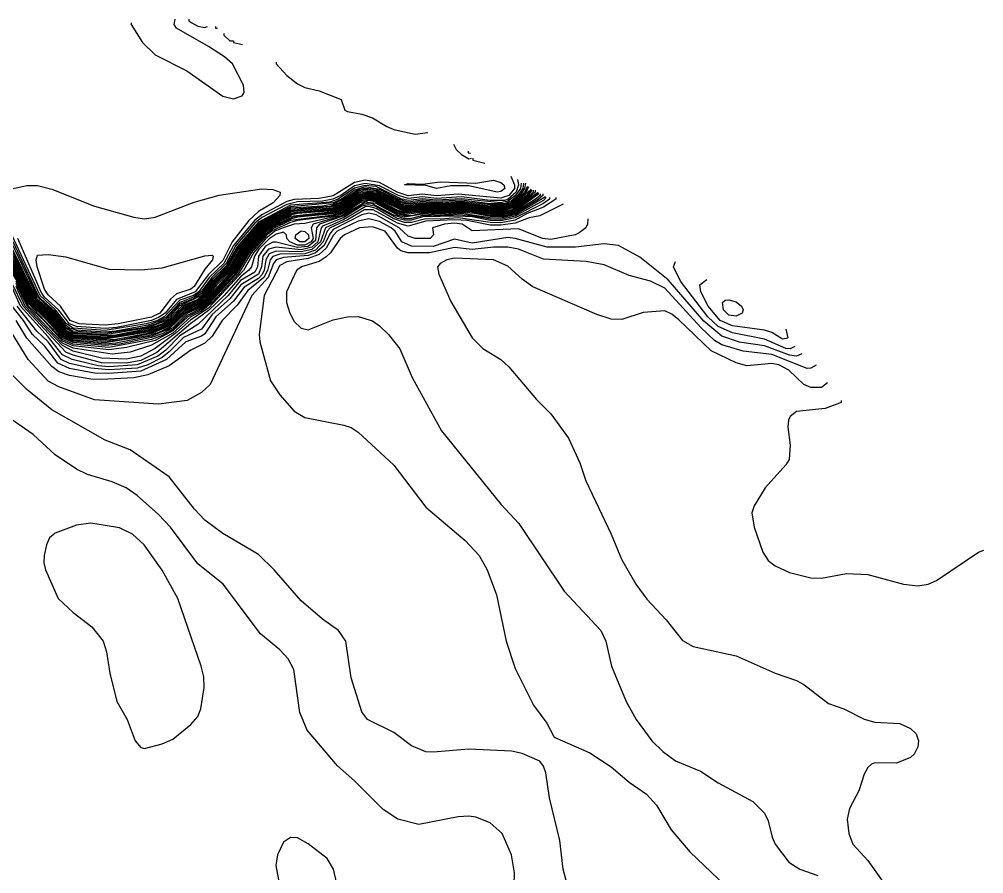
# Model space of a CAD drawing. Extents: x 474277 to 475042, y 254928 to 255625.
# Drawn here: x 474710.53 to 474731.28, y 255596.42 to 255614.81 of the extents above; entities that cross this region are included whole.
import ezdxf

# ---------------------------------------------------------------- set-up
doc = ezdxf.new("R2010")
doc.units = 0
doc.header["$MEASUREMENT"] = 0
doc.layers.add('BaseMapV2_DTM_export_MonNov09090547073261 — entities', color=1, linetype='CONTINUOUS')

msp = doc.modelspace()

# ---------------------------------------------------------------- linework, layer by layer
at = {"layer": 'BaseMapV2_DTM_export_MonNov09090547073261 — entities', "color": 15, "linetype": 'Continuous', "true_color": 0xb7484b}
for points in [[(474712.937, 255614.732, 89.25), (474712.937, 255614.694, 89.25), (474713.184, 255614.311, 89.25), (474713.455, 255614.045, 89.25), (474714.139, 255613.697, 89.25), (474714.911, 255613.152, 89.25), (474715.141, 255613.098, 89.25), (474715.325, 255613.161, 89.25), (474715.375, 255613.237, 89.25), (474715.355, 255613.391, 89.25), (474715.119, 255613.851, 89.25), (474714.948, 255614.004, 89.25), (474714.605, 255614.227, 89.25), (474713.915, 255614.617, 89.25), (474713.869, 255614.694, 89.25), (474713.885, 255614.809, 89.25)], [(474714.179, 255614.809, 89.25), (474714.179, 255614.771, 89.25), (474714.375, 255614.66, 89.25), (474714.528, 255614.632, 89.25), (474714.581, 255614.656, 89.25)], [(474714.753, 255614.656, 89.25), (474714.753, 255614.617, 89.25), (474714.796, 255614.616, 89.25)], [(474714.933, 255614.502, 89.25), (474714.933, 255614.464, 89.25), (474715.065, 255614.348, 89.25), (474715.134, 255614.349, 89.25)], [(474715.142, 255614.349, 89.25), (474715.142, 255614.311, 89.25), (474715.333, 255614.263, 89.25)], [(474716.061, 255613.889, 89.25), (474716.061, 255613.851, 89.25), (474716.292, 255613.598, 89.25), (474716.522, 255613.422, 89.25), (474716.675, 255613.344, 89.25), (474716.982, 255613.267, 89.25), (474717.457, 255613.084, 89.25), (474717.536, 255612.854, 89.25), (474717.595, 255612.822, 89.25), (474717.902, 255612.769, 89.25), (474718.132, 255612.691, 89.25), (474718.439, 255612.501, 89.25), (474718.592, 255612.441, 89.25), (474719.052, 255612.335, 89.25), (474719.32, 255612.374, 89.25)], [(474719.878, 255612.125, 89.25), (474719.932, 255612.01, 89.25), (474720.049, 255611.896, 89.25), (474720.202, 255611.809, 89.25), (474720.262, 255611.819, 89.25)], [(474720.193, 255611.972, 89), (474720.193, 255611.934, 89), (474720.24, 255611.929, 89)], [(474720.292, 255611.819, 89.25), (474720.292, 255611.78, 89.25), (474720.547, 255611.714, 89.25)], [(474721.107, 255611.435, 89.25), (474721.186, 255611.244, 89.25), (474721.184, 255611.167, 89.25), (474721.065, 255611.014, 89.25), (474720.892, 255610.959, 89.25), (474719.972, 255611.044, 89.25), (474719.512, 255611.007, 89.25), (474719.205, 255611.045, 89.25), (474718.899, 255611.009, 89.25), (474718.66, 255611.09, 89.25), (474718.285, 255611.295, 89.25), (474717.978, 255611.346, 89.25), (474717.748, 255611.3, 89.25), (474717.288, 255611.008, 89.25), (474716.982, 255610.953, 89.25), (474716.445, 255610.93, 89.25), (474716.292, 255610.891, 89.25), (474715.755, 255610.602, 89.25), (474715.601, 255610.487, 89.25), (474715.144, 255609.94, 89.25), (474714.932, 255609.557, 89.25), (474714.622, 255609.25, 89.25), (474714.393, 255608.943, 89.25), (474714.281, 255608.867, 89.25), (474713.991, 255608.767, 89.25), (474713.648, 255608.407, 89.25), (474713.512, 255608.33, 89.25), (474713.263, 255608.253, 89.25), (474712.381, 255608.111, 89.25), (474711.691, 255608.166, 89.25), (474711.551, 255608.253, 89.25), (474711.315, 255608.56, 89.25), (474710.985, 255608.867, 89.25), (474710.373, 255610.17, 89.25)], [(474721.251, 255611.359, 89), (474721.271, 255611.244, 89), (474721.221, 255611.09, 89), (474721.05, 255610.937, 89), (474720.969, 255610.912, 89), (474720.662, 255610.91, 89), (474720.049, 255610.987, 89), (474719.512, 255610.955, 89), (474719.205, 255610.988, 89), (474718.899, 255610.952, 89), (474718.693, 255611.014, 89), (474718.285, 255611.225, 89), (474717.978, 255611.279, 89), (474717.748, 255611.224, 89), (474717.449, 255611.014, 89), (474717.28, 255610.937, 89), (474717.058, 255610.898, 89), (474716.522, 255610.878, 89), (474716.292, 255610.826, 89), (474715.755, 255610.541, 89), (474715.601, 255610.42, 89), (474715.194, 255609.94, 89), (474714.984, 255609.557, 89), (474714.677, 255609.25, 89), (474714.445, 255608.943, 89), (474714.298, 255608.836, 89), (474713.991, 255608.718, 89), (474713.685, 255608.39, 89), (474713.531, 255608.304, 89), (474713.301, 255608.23, 89), (474712.611, 255608.095, 89), (474712.381, 255608.077, 89), (474711.768, 255608.117, 89), (474711.614, 255608.161, 89), (474711.538, 255608.22, 89), (474711.308, 255608.517, 89), (474711.001, 255608.781, 89), (474710.942, 255608.867, 89), (474710.403, 255610.017, 89)], [(474720.979, 255611.167, 89.5), (474720.892, 255611.101, 89.5), (474720.815, 255611.092, 89.5), (474720.202, 255611.225, 89.5), (474719.819, 255611.224, 89.5), (474719.512, 255611.169, 89.5), (474719.282, 255611.236, 89.5), (474718.82, 255611.244, 89.5), (474718.899, 255611.278, 89.5), (474719.205, 255611.259, 89.5), (474719.589, 255611.31, 89.5), (474720.355, 255611.284, 89.5), (474720.739, 255611.348, 89.5), (474720.892, 255611.297, 89.5), (474720.956, 255611.244, 89.5), (474720.979, 255611.167, 89.5)], [(474721.629, 255611.129, 86.5), (474721.629, 255611.09, 86.5), (474721.555, 255611.014, 86.5), (474721.249, 255610.784, 86.5), (474721.122, 255610.706, 86.5), (474720.969, 255610.665, 86.5), (474720.662, 255610.665, 86.5), (474720.049, 255610.747, 86.5), (474719.589, 255610.717, 86.5), (474719.205, 255610.741, 86.5), (474718.822, 255610.696, 86.5), (474718.208, 255610.983, 86.5), (474718.055, 255611.017, 86.5), (474717.825, 255610.965, 86.5), (474717.518, 255610.76, 86.5), (474717.288, 255610.665, 86.5), (474716.368, 255610.567, 86.5), (474715.908, 255610.345, 86.5), (474715.782, 255610.247, 86.5), (474715.381, 255609.787, 86.5), (474715.141, 255609.373, 86.5), (474714.605, 255608.778, 86.5), (474714.451, 255608.65, 86.5), (474714.113, 255608.483, 86.5), (474713.761, 255608.149, 86.5), (474713.378, 255607.99, 86.5), (474712.611, 255607.837, 86.5), (474712.381, 255607.821, 86.5), (474711.691, 255607.881, 86.5), (474711.461, 255607.983, 86.5), (474711.154, 255608.341, 86.5), (474710.764, 255608.713, 86.5), (474710.547, 255609.173, 86.5), (474709.981, 255610.094, 86.5)], [(474721.588, 255611.129, 86.75), (474721.588, 255611.09, 86.75), (474721.516, 255611.014, 86.75), (474721.217, 255610.784, 86.75), (474720.969, 255610.684, 86.75), (474720.662, 255610.685, 86.75), (474720.049, 255610.766, 86.75), (474719.589, 255610.736, 86.75), (474719.205, 255610.76, 86.75), (474718.822, 255610.718, 86.75), (474718.208, 255611.004, 86.75), (474718.055, 255611.037, 86.75), (474717.825, 255610.988, 86.75), (474717.518, 255610.783, 86.75), (474717.288, 255610.687, 86.75), (474716.522, 255610.627, 86.75), (474716.368, 255610.591, 86.75), (474715.908, 255610.37, 86.75), (474715.755, 255610.252, 86.75), (474715.353, 255609.787, 86.75), (474715.137, 255609.403, 86.75), (474714.587, 255608.79, 86.75), (474714.451, 255608.675, 86.75), (474714.072, 255608.483, 86.75), (474713.761, 255608.179, 86.75), (474713.531, 255608.067, 86.75), (474713.301, 255607.999, 86.75), (474712.381, 255607.85, 86.75), (474711.691, 255607.906, 86.75), (474711.461, 255608.012, 86.75), (474711.154, 255608.372, 86.75), (474710.79, 255608.713, 86.75), (474710.571, 255609.173, 86.75), (474710.004, 255610.12, 86.75)], [(474721.563, 255611.129, 87), (474721.479, 255611.014, 87), (474721.199, 255610.794, 87), (474720.969, 255610.703, 87), (474720.662, 255610.704, 87), (474720.049, 255610.784, 87), (474719.589, 255610.754, 87), (474719.205, 255610.779, 87), (474718.822, 255610.739, 87), (474718.208, 255611.025, 87), (474718.055, 255611.058, 87), (474717.825, 255611.011, 87), (474717.518, 255610.807, 87), (474717.288, 255610.709, 87), (474716.368, 255610.616, 87), (474715.908, 255610.394, 87), (474715.755, 255610.282, 87), (474715.327, 255609.787, 87), (474715.11, 255609.403, 87), (474714.558, 255608.79, 87), (474714.451, 255608.701, 87), (474714.068, 255608.511, 87), (474713.761, 255608.206, 87), (474713.378, 255608.045, 87), (474712.688, 255607.906, 87), (474712.381, 255607.878, 87), (474711.691, 255607.931, 87), (474711.461, 255608.04, 87), (474711.154, 255608.403, 87), (474710.816, 255608.713, 87), (474710.618, 255609.133, 87), (474710.157, 255609.956, 87)], [(474721.544, 255611.157, 87.5), (474721.199, 255610.842, 87.5), (474720.969, 255610.744, 87.5), (474720.662, 255610.745, 87.5), (474720.049, 255610.824, 87.5), (474719.589, 255610.792, 87.5), (474719.205, 255610.82, 87.5), (474718.975, 255610.778, 87.5), (474718.822, 255610.783, 87.5), (474718.285, 255611.037, 87.5), (474718.055, 255611.099, 87.5), (474717.825, 255611.058, 87.5), (474717.518, 255610.854, 87.5), (474717.288, 255610.755, 87.5), (474716.368, 255610.665, 87.5), (474715.908, 255610.442, 87.5), (474715.736, 255610.324, 87.5), (474715.33, 255609.864, 87.5), (474715.065, 255609.414, 87.5), (474714.758, 255609.107, 87.5), (474714.528, 255608.819, 87.5), (474714.375, 255608.705, 87.5), (474714.068, 255608.573, 87.5), (474713.761, 255608.26, 87.5), (474713.531, 255608.143, 87.5), (474713.301, 255608.074, 87.5), (474712.381, 255607.925, 87.5), (474711.691, 255607.977, 87.5), (474711.461, 255608.095, 87.5), (474711.208, 255608.407, 87.5), (474710.848, 255608.741, 87.5), (474710.187, 255610.017, 87.5)], [(474721.544, 255611.131, 87.25), (474721.444, 255611.014, 87.25), (474721.199, 255610.818, 87.25), (474720.969, 255610.724, 87.25), (474720.662, 255610.724, 87.25), (474720.049, 255610.804, 87.25), (474719.589, 255610.773, 87.25), (474719.205, 255610.8, 87.25), (474718.975, 255610.757, 87.25), (474718.822, 255610.761, 87.25), (474718.208, 255611.047, 87.25), (474718.055, 255611.078, 87.25), (474717.825, 255611.034, 87.25), (474717.518, 255610.831, 87.25), (474717.288, 255610.732, 87.25), (474716.368, 255610.64, 87.25), (474715.908, 255610.418, 87.25), (474715.755, 255610.312, 87.25), (474715.357, 255609.864, 87.25), (474715.083, 255609.403, 87.25), (474714.78, 255609.097, 87.25), (474714.529, 255608.79, 87.25), (474714.375, 255608.682, 87.25), (474714.092, 255608.56, 87.25), (474713.761, 255608.233, 87.25), (474713.531, 255608.119, 87.25), (474713.301, 255608.051, 87.25), (474712.611, 255607.919, 87.25), (474712.381, 255607.901, 87.25), (474711.691, 255607.954, 87.25), (474711.461, 255608.068, 87.25), (474711.179, 255608.407, 87.25), (474710.841, 255608.713, 87.25), (474710.199, 255609.94, 87.25)], [(474721.49, 255611.205, 87.75), (474721.44, 255611.09, 87.75), (474721.287, 255610.937, 87.75), (474721.122, 255610.817, 87.75), (474720.969, 255610.765, 87.75), (474720.662, 255610.765, 87.75), (474720.049, 255610.844, 87.75), (474719.589, 255610.814, 87.75), (474719.205, 255610.841, 87.75), (474718.899, 255610.797, 87.75), (474718.745, 255610.832, 87.75), (474718.208, 255611.09, 87.75), (474717.978, 255611.121, 87.75), (474717.825, 255611.082, 87.75), (474717.484, 255610.86, 87.75), (474717.288, 255610.778, 87.75), (474716.368, 255610.689, 87.75), (474715.832, 255610.424, 87.75), (474715.704, 255610.324, 87.75), (474715.295, 255609.852, 87.75), (474715.065, 255609.449, 87.75), (474714.758, 255609.14, 87.75), (474714.528, 255608.849, 87.75), (474714.375, 255608.73, 87.75), (474714.068, 255608.602, 87.75), (474713.761, 255608.288, 87.75), (474713.554, 255608.177, 87.75), (474713.301, 255608.098, 87.75), (474712.381, 255607.949, 87.75), (474711.691, 255607.999, 87.75), (474711.461, 255608.125, 87.75), (474711.231, 255608.414, 87.75), (474710.848, 255608.778, 87.75), (474710.219, 255610.017, 87.75)], [(474710.234, 255611.134, 89.5), (474710.694, 255611.231, 89.5), (474710.924, 255611.234, 89.5), (474711.231, 255611.155, 89.5), (474712.151, 255610.786, 89.5), (474712.995, 255610.551, 89.5), (474713.225, 255610.517, 89.5), (474713.455, 255610.552, 89.5), (474714.298, 255610.876, 89.5), (474714.835, 255611.026, 89.5), (474715.755, 255611.16, 89.5), (474715.985, 255611.145, 89.5), (474716.145, 255611.09, 89.5), (474716.141, 255611.014, 89.5), (474715.996, 255610.86, 89.5), (474715.678, 255610.675, 89.5), (474715.469, 255610.477, 89.5), (474715.115, 255610.017, 89.5), (474714.911, 255609.622, 89.5), (474714.605, 255609.314, 89.5), (474714.315, 255608.943, 89.5), (474713.915, 255608.778, 89.5), (474713.67, 255608.483, 89.5), (474713.531, 255608.389, 89.5), (474713.378, 255608.327, 89.5), (474712.626, 255608.177, 89.5)], [(474721.467, 255611.209, 88), (474721.403, 255611.09, 88), (474721.251, 255610.937, 88), (474721.122, 255610.842, 88), (474720.969, 255610.786, 88), (474720.662, 255610.786, 88), (474720.049, 255610.864, 88), (474719.589, 255610.835, 88), (474719.205, 255610.862, 88), (474718.899, 255610.822, 88), (474718.745, 255610.856, 88), (474718.208, 255611.116, 88), (474717.978, 255611.145, 88), (474717.825, 255611.109, 88), (474717.442, 255610.864, 88), (474717.217, 255610.784, 88), (474716.368, 255610.714, 88), (474715.832, 255610.451, 88), (474715.678, 255610.331, 88), (474715.275, 255609.864, 88), (474715.061, 255609.48, 88), (474714.757, 255609.173, 88), (474714.515, 255608.867, 88), (474714.375, 255608.755, 88), (474714.068, 255608.631, 88), (474713.761, 255608.316, 88), (474713.608, 255608.224, 88), (474713.301, 255608.122, 88), (474712.381, 255607.972, 88), (474711.691, 255608.022, 88), (474711.538, 255608.088, 88), (474711.461, 255608.155, 88), (474711.231, 255608.446, 88), (474710.866, 255608.79, 88), (474710.252, 255610.017, 88)], [(474721.379, 255611.282, 88.5), (474721.365, 255611.167, 88.5), (474721.257, 255611.014, 88.5), (474721.122, 255610.902, 88.5), (474720.969, 255610.84, 88.5), (474720.662, 255610.839, 88.5), (474720.049, 255610.916, 88.5), (474719.512, 255610.886, 88.5), (474719.205, 255610.916, 88.5), (474718.899, 255610.877, 88.5), (474718.692, 255610.937, 88.5), (474718.285, 255611.144, 88.5), (474717.978, 255611.201, 88.5), (474717.748, 255611.135, 88.5), (474717.464, 255610.937, 88.5), (474717.288, 255610.86, 88.5), (474716.368, 255610.773, 88.5), (474715.832, 255610.51, 88.5), (474715.678, 255610.4, 88.5), (474715.216, 255609.864, 88.5), (474715, 255609.48, 88.5), (474714.689, 255609.173, 88.5), (474714.451, 255608.867, 88.5), (474713.991, 255608.64, 88.5), (474713.7, 255608.33, 88.5), (474713.301, 255608.171, 88.5), (474712.381, 255608.02, 88.5), (474711.691, 255608.072, 88.5), (474711.505, 255608.177, 88.5), (474711.261, 255608.483, 88.5), (474710.921, 255608.79, 88.5), (474710.276, 255610.094, 88.5)], [(474721.424, 255611.282, 88.25), (474721.406, 255611.167, 88.25), (474721.299, 255611.014, 88.25), (474721.122, 255610.869, 88.25), (474720.969, 255610.813, 88.25), (474720.662, 255610.813, 88.25), (474720.049, 255610.89, 88.25), (474719.512, 255610.857, 88.25), (474719.205, 255610.889, 88.25), (474718.899, 255610.847, 88.25), (474718.745, 255610.885, 88.25), (474718.208, 255611.143, 88.25), (474717.978, 255611.169, 88.25), (474717.825, 255611.138, 88.25), (474717.518, 255610.936, 88.25), (474717.288, 255610.832, 88.25), (474717.058, 255610.789, 88.25), (474716.368, 255610.743, 88.25), (474715.832, 255610.477, 88.25), (474715.678, 255610.365, 88.25), (474715.246, 255609.864, 88.25), (474715.03, 255609.48, 88.25), (474714.723, 255609.173, 88.25), (474714.483, 255608.867, 88.25), (474714.375, 255608.78, 88.25), (474714.032, 255608.637, 88.25), (474713.74, 255608.33, 88.25), (474713.608, 255608.249, 88.25), (474713.301, 255608.147, 88.25), (474712.611, 255608.014, 88.25), (474712.381, 255607.996, 88.25), (474711.691, 255608.047, 88.25), (474711.562, 255608.1, 88.25), (474711.471, 255608.177, 88.25), (474711.231, 255608.478, 88.25), (474710.893, 255608.79, 88.25), (474710.286, 255610.017, 88.25)], [(474721.333, 255611.282, 88.75), (474721.317, 255611.167, 88.75), (474721.211, 255611.014, 88.75), (474721.046, 255610.896, 88.75), (474720.892, 255610.86, 88.75), (474720.049, 255610.946, 88.75), (474719.512, 255610.917, 88.75), (474719.205, 255610.946, 88.75), (474718.899, 255610.911, 88.75), (474718.745, 255610.949, 88.75), (474718.208, 255611.208, 88.75), (474717.978, 255611.233, 88.75), (474717.748, 255611.172, 88.75), (474717.392, 255610.937, 88.75), (474717.212, 255610.876, 88.75), (474716.368, 255610.81, 88.75), (474715.678, 255610.442, 88.75), (474715.218, 255609.915, 88.75), (474714.988, 255609.511, 88.75), (474714.681, 255609.208, 88.75), (474714.451, 255608.908, 88.75), (474714.298, 255608.801, 88.75), (474713.991, 255608.678, 88.75), (474713.685, 255608.353, 88.75), (474713.486, 255608.253, 88.75), (474713.225, 255608.18, 88.75), (474712.381, 255608.048, 88.75), (474711.691, 255608.098, 88.75), (474711.538, 255608.178, 88.75), (474711.296, 255608.483, 88.75), (474710.924, 255608.836, 88.75), (474710.36, 255610.017, 88.75)], [(474721.697, 255611.083, 86.25), (474721.199, 255610.727, 86.25), (474720.969, 255610.646, 86.25), (474720.662, 255610.646, 86.25), (474720.049, 255610.729, 86.25), (474719.589, 255610.699, 86.25), (474719.205, 255610.722, 86.25), (474718.822, 255610.674, 86.25), (474718.208, 255610.962, 86.25), (474718.055, 255610.996, 86.25), (474717.825, 255610.943, 86.25), (474717.518, 255610.737, 86.25), (474717.288, 255610.643, 86.25), (474716.408, 255610.554, 86.25), (474715.915, 255610.324, 86.25), (474715.815, 255610.247, 86.25), (474715.412, 255609.787, 86.25), (474715.141, 255609.336, 86.25), (474714.605, 255608.746, 86.25), (474714.451, 255608.623, 86.25), (474714.145, 255608.475, 86.25), (474713.838, 255608.172, 86.25), (474713.608, 255608.039, 86.25), (474713.378, 255607.959, 86.25), (474712.688, 255607.816, 86.25), (474712.381, 255607.791, 86.25), (474711.691, 255607.853, 86.25), (474711.461, 255607.954, 86.25), (474711.132, 255608.33, 86.25), (474710.737, 255608.713, 86.25), (474710.541, 255609.14, 86.25), (474710.081, 255609.901, 86.25)], [(474721.697, 255611.06, 86), (474721.199, 255610.704, 86), (474720.969, 255610.626, 86), (474720.662, 255610.627, 86), (474720.049, 255610.71, 86), (474719.589, 255610.68, 86), (474719.205, 255610.702, 86), (474718.822, 255610.652, 86), (474718.669, 255610.703, 86), (474718.208, 255610.941, 86), (474718.055, 255610.975, 86), (474717.863, 255610.937, 86), (474717.518, 255610.714, 86), (474717.288, 255610.621, 86), (474716.522, 255610.549, 86), (474716.368, 255610.509, 86), (474715.965, 255610.324, 86), (474715.832, 255610.227, 86), (474715.442, 255609.787, 86), (474715.168, 255609.327, 86), (474714.605, 255608.713, 86), (474714.451, 255608.593, 86), (474714.145, 255608.436, 86), (474713.838, 255608.137, 86), (474713.608, 255608.004, 86), (474713.378, 255607.92, 86), (474712.458, 255607.748, 86), (474711.691, 255607.82, 86), (474711.461, 255607.92, 86), (474710.71, 255608.713, 86), (474710.539, 255609.097, 86), (474710.081, 255609.838, 86)], [(474722.08, 255610.975, 84.25), (474722.08, 255610.937, 84.25), (474721.812, 255610.763, 84.25), (474721.463, 255610.63, 84.25), (474721.199, 255610.489, 84.25), (474720.892, 255610.431, 84.25), (474720.662, 255610.435, 84.25), (474719.972, 255610.539, 84.25), (474719.589, 255610.507, 84.25), (474719.282, 255610.518, 84.25), (474718.975, 255610.438, 84.25), (474718.822, 255610.434, 84.25), (474718.592, 255610.514, 84.25), (474718.208, 255610.735, 84.25), (474718.055, 255610.78, 84.25), (474717.978, 255610.77, 84.25), (474717.518, 255610.504, 84.25), (474717.119, 255610.324, 84.25), (474717.013, 255610.017, 84.25), (474716.828, 255609.854, 84.25), (474716.598, 255609.803, 84.25), (474716.062, 255609.821, 84.25), (474715.908, 255609.76, 84.25), (474715.841, 255609.633, 84.25), (474715.8, 255609.403, 84.25), (474715.755, 255609.313, 84.25), (474715.678, 255609.234, 84.25), (474715.371, 255609.047, 84.25), (474715.141, 255608.742, 84.25), (474714.759, 255608.407, 84.25), (474714.528, 255608.043, 84.25), (474714.451, 255607.988, 84.25), (474714.117, 255607.87, 84.25), (474713.699, 255607.487, 84.25), (474713.148, 255607.238, 84.25), (474712.458, 255607.188, 84.25), (474712.151, 255607.196, 84.25), (474711.614, 255607.296, 84.25), (474711.363, 255607.41, 84.25), (474711.078, 255607.785, 84.25), (474710.82, 255608.023, 84.25), (474710.625, 255608.33, 84.25), (474710.378, 255608.637, 84.25)], [(474721.871, 255610.975, 84.75), (474721.812, 255610.91, 84.75), (474721.199, 255610.571, 84.75), (474720.892, 255610.502, 84.75), (474720.662, 255610.507, 84.75), (474720.279, 255610.583, 84.75), (474719.972, 255610.6, 84.75), (474719.589, 255610.572, 84.75), (474719.205, 255610.584, 84.75), (474718.975, 255610.524, 84.75), (474718.822, 255610.517, 84.75), (474718.592, 255610.597, 84.75), (474718.132, 255610.84, 84.75), (474718.055, 255610.854, 84.75), (474717.902, 255610.82, 84.75), (474717.518, 255610.578, 84.75), (474716.993, 255610.4, 84.75), (474716.93, 255610.324, 84.75), (474716.905, 255610.047, 84.75), (474716.752, 255609.919, 84.75), (474716.522, 255609.896, 84.75), (474716.062, 255610.016, 84.75), (474715.985, 255610.012, 84.75), (474715.832, 255609.927, 84.75), (474715.679, 255609.71, 84.75), (474715.662, 255609.48, 84.75), (474715.601, 255609.371, 84.75), (474715.295, 255609.188, 84.75), (474715.027, 255608.867, 84.75), (474714.375, 255608.245, 84.75), (474713.991, 255607.998, 84.75), (474713.685, 255607.691, 84.75), (474713.513, 255607.563, 84.75), (474713.071, 255607.37, 84.75), (474712.458, 255607.334, 84.75), (474712.228, 255607.351, 84.75), (474711.67, 255607.487, 84.75), (474711.461, 255607.59, 84.75), (474711.154, 255607.978, 84.75), (474710.56, 255608.637, 84.75), (474710.388, 255609.023, 84.75)], [(474721.851, 255610.989, 85), (474721.199, 255610.601, 85), (474720.892, 255610.53, 85), (474720.662, 255610.536, 85), (474720.049, 255610.628, 85), (474719.589, 255610.596, 85), (474719.205, 255610.613, 85), (474718.822, 255610.552, 85), (474718.669, 255610.593, 85), (474718.208, 255610.844, 85), (474717.978, 255610.876, 85), (474717.442, 255610.573, 85), (474716.855, 255610.4, 85), (474716.813, 255610.324, 85), (474716.855, 255610.094, 85), (474716.811, 255610.017, 85), (474716.675, 255609.948, 85), (474716.522, 255609.95, 85), (474716.351, 255610.017, 85), (474716.292, 255610.094, 85), (474716.284, 255610.17, 85), (474716.215, 255610.228, 85), (474716.062, 255610.187, 85), (474715.908, 255610.085, 85), (474715.69, 255609.864, 85), (474715.593, 255609.71, 85), (474715.531, 255609.48, 85), (474715.468, 255609.403, 85), (474715.295, 255609.264, 85), (474714.941, 255608.867, 85), (474714.605, 255608.546, 85), (474714.221, 255608.261, 85), (474713.491, 255607.64, 85), (474713.148, 255607.468, 85), (474712.841, 255607.413, 85), (474712.304, 255607.416, 85), (474711.691, 255607.579, 85), (474711.538, 255607.647, 85), (474710.618, 255608.637, 85), (474710.398, 255609.097, 85)], [(474721.799, 255611.052, 85.25), (474721.799, 255611.014, 85.25), (474721.701, 255610.937, 85.25), (474721.199, 255610.632, 85.25), (474720.969, 255610.562, 85.25), (474720.662, 255610.562, 85.25), (474720.322, 255610.63, 85.25), (474720.049, 255610.649, 85.25), (474719.589, 255610.621, 85.25), (474719.205, 255610.638, 85.25), (474718.975, 255610.582, 85.25), (474718.822, 255610.578, 85.25), (474718.669, 255610.625, 85.25), (474718.208, 255610.871, 85.25), (474718.055, 255610.907, 85.25), (474717.86, 255610.86, 85.25), (474717.595, 255610.681, 85.25), (474717.365, 255610.57, 85.25), (474716.675, 255610.414, 85.25), (474716.445, 255610.402, 85.25), (474716.214, 255610.324, 85.25), (474716.032, 255610.247, 85.25), (474715.832, 255610.086, 85.25), (474715.573, 255609.787, 85.25), (474715.36, 255609.403, 85.25), (474714.605, 255608.596, 85.25), (474714.221, 255608.344, 85.25), (474713.915, 255608.067, 85.25), (474713.455, 255607.725, 85.25), (474713.145, 255607.563, 85.25), (474712.841, 255607.495, 85.25), (474712.304, 255607.514, 85.25), (474711.691, 255607.669, 85.25), (474711.461, 255607.79, 85.25), (474710.66, 255608.637, 85.25), (474710.464, 255609.058, 85.25)], [(474721.742, 255611.052, 85.5), (474721.742, 255611.014, 85.5), (474721.659, 255610.951, 85.5), (474721.199, 255610.656, 85.5), (474720.969, 255610.583, 85.5), (474720.662, 255610.583, 85.5), (474720.279, 255610.657, 85.5), (474720.049, 255610.67, 85.5), (474719.589, 255610.642, 85.5), (474719.205, 255610.66, 85.5), (474718.822, 255610.604, 85.5), (474718.669, 255610.651, 85.5), (474718.208, 255610.894, 85.5), (474718.055, 255610.932, 85.5), (474717.902, 255610.906, 85.5), (474717.518, 255610.664, 85.5), (474717.288, 255610.573, 85.5), (474716.522, 255610.477, 85.5), (474716.368, 255610.434, 85.5), (474715.985, 255610.266, 85.5), (474715.861, 255610.17, 85.5), (474715.521, 255609.787, 85.5), (474715.244, 255609.327, 85.5), (474714.68, 255608.713, 85.5), (474714.451, 255608.525, 85.5), (474714.221, 255608.406, 85.5), (474713.838, 255608.057, 85.5), (474713.378, 255607.8, 85.5), (474712.918, 255607.646, 85.5), (474712.534, 255607.604, 85.5), (474711.691, 255607.735, 85.5), (474711.461, 255607.841, 85.5), (474710.7, 255608.637, 85.5), (474710.464, 255609.121, 85.5)], [(474721.714, 255611.052, 85.75), (474721.199, 255610.68, 85.75), (474720.969, 255610.605, 85.75), (474720.662, 255610.605, 85.75), (474720.049, 255610.69, 85.75), (474719.589, 255610.661, 85.75), (474719.205, 255610.681, 85.75), (474718.822, 255610.629, 85.75), (474718.669, 255610.677, 85.75), (474718.208, 255610.918, 85.75), (474718.055, 255610.954, 85.75), (474717.902, 255610.931, 85.75), (474717.518, 255610.69, 85.75), (474717.288, 255610.597, 85.75), (474716.368, 255610.479, 85.75), (474715.985, 255610.302, 85.75), (474715.832, 255610.188, 85.75), (474715.481, 255609.787, 85.75), (474715.202, 255609.327, 85.75), (474714.643, 255608.713, 85.75), (474714.451, 255608.564, 85.75), (474714.16, 255608.407, 85.75), (474713.838, 255608.102, 85.75), (474713.455, 255607.896, 85.75), (474712.841, 255607.744, 85.75), (474712.458, 255607.694, 85.75), (474711.691, 255607.785, 85.75), (474711.461, 255607.885, 85.75), (474711.078, 255608.312, 85.75), (474710.733, 255608.637, 85.75), (474710.465, 255609.173, 85.75)], [(474721.941, 255610.975, 84.5), (474721.941, 255610.937, 84.5), (474721.812, 255610.845, 84.5), (474721.199, 255610.534, 84.5), (474720.892, 255610.473, 84.5), (474720.662, 255610.478, 84.5), (474720.279, 255610.556, 84.5), (474719.972, 255610.573, 84.5), (474719.205, 255610.555, 84.5), (474718.975, 255610.488, 84.5), (474718.822, 255610.483, 84.5), (474718.669, 255610.523, 84.5), (474718.202, 255610.784, 84.5), (474718.055, 255610.817, 84.5), (474717.902, 255610.786, 84.5), (474717.518, 255610.544, 84.5), (474717.058, 255610.355, 84.5), (474717.026, 255610.324, 84.5), (474716.953, 255610.017, 84.5), (474716.828, 255609.904, 84.5), (474716.598, 255609.846, 84.5), (474716.062, 255609.905, 84.5), (474715.892, 255609.864, 84.5), (474715.771, 255609.71, 84.5), (474715.748, 255609.48, 84.5), (474715.678, 255609.326, 84.5), (474715.298, 255609.097, 84.5), (474715.065, 255608.795, 84.5), (474714.681, 255608.459, 84.5), (474714.451, 255608.142, 84.5), (474714.068, 255607.965, 84.5), (474713.761, 255607.65, 84.5), (474713.608, 255607.534, 84.5), (474713.301, 255607.377, 84.5), (474713.071, 255607.3, 84.5), (474712.458, 255607.266, 84.5), (474712.074, 255607.302, 84.5), (474711.614, 255607.403, 84.5), (474711.434, 255607.487, 84.5), (474711.154, 255607.868, 84.5), (474710.914, 255608.1, 84.5), (474710.485, 255608.637, 84.5)], [(474722.234, 255610.831, 84), (474721.736, 255610.583, 84), (474721.506, 255610.54, 84), (474721.199, 255610.423, 84), (474720.892, 255610.379, 84), (474720.662, 255610.382, 84), (474720.166, 255610.477, 84), (474719.895, 255610.493, 84), (474719.282, 255610.463, 84), (474718.899, 255610.354, 84), (474718.669, 255610.423, 84), (474718.146, 255610.707, 84), (474717.96, 255610.707, 84), (474717.595, 255610.496, 84), (474717.22, 255610.324, 84), (474717.155, 255610.247, 84), (474717.074, 255610.017, 84), (474716.905, 255609.842, 84), (474716.675, 255609.765, 84), (474716.138, 255609.753, 84), (474715.985, 255609.702, 84), (474715.932, 255609.633, 84), (474715.873, 255609.403, 84), (474715.792, 255609.25, 84), (474715.448, 255608.976, 84), (474715.218, 255608.655, 84), (474714.895, 255608.33, 84), (474714.681, 255607.988, 84), (474714.528, 255607.84, 84), (474714.221, 255607.69, 84), (474713.761, 255607.351, 84), (474713.301, 255607.157, 84), (474712.995, 255607.094, 84), (474712.304, 255607.055, 84), (474712.074, 255607.063, 84), (474711.614, 255607.141, 84), (474711.384, 255607.225, 84), (474711.231, 255607.34, 84), (474710.699, 255607.947, 84), (474710.468, 255608.33, 84)], [(474722.765, 255610.515, 83.75), (474722.761, 255610.4, 83.75), (474722.721, 255610.324, 83.75), (474722.579, 255610.213, 83.75), (474722.494, 255610.17, 83.75), (474721.966, 255610.069, 83.75), (474721.788, 255610.094, 83.75), (474721.276, 255610.299, 83.75), (474720.279, 255610.257, 83.75), (474720.064, 255610.4, 83.75), (474719.895, 255610.422, 83.75), (474719.685, 255610.4, 83.75), (474719.425, 255610.324, 83.75), (474719.445, 255610.17, 83.75), (474719.37, 255610.094, 83.75), (474719.052, 255610.089, 83.75), (474718.899, 255610.139, 83.75), (474718.705, 255610.324, 83.75), (474718.208, 255610.598, 83.75), (474718.055, 255610.639, 83.75), (474717.902, 255610.599, 83.75), (474717.288, 255610.285, 83.75), (474717.212, 255610.195, 83.75), (474717.094, 255609.94, 83.75), (474716.905, 255609.785, 83.75), (474716.752, 255609.728, 83.75), (474716.215, 255609.682, 83.75), (474716.062, 255609.633, 83.75), (474716.004, 255609.557, 83.75), (474715.888, 255609.25, 83.75), (474715.538, 255608.867, 83.75), (474714.642, 255606.95, 83.75), (474714.451, 255606.777, 83.75), (474714.145, 255606.605, 83.75), (474713.531, 255606.527, 83.75), (474712.151, 255606.617, 83.75), (474711.384, 255606.903, 83.75), (474711.154, 255607.024, 83.75), (474710.727, 255607.487, 83.75), (474710.016, 255608.637, 83.75)], [(474727.371, 255607.607, 83.5), (474727.256, 255607.562, 83.5), (474727.103, 255607.584, 83.5), (474726.566, 255607.782, 83.5), (474726.029, 255607.862, 83.5), (474725.646, 255607.993, 83.5), (474725.263, 255608.315, 83.5), (474724.496, 255609.201, 83.5), (474723.883, 255609.687, 83.5), (474723.422, 255609.94, 83.5), (474723.116, 255609.977, 83.5), (474722.502, 255609.902, 83.5), (474721.889, 255609.902, 83.5), (474721.199, 255610.094, 83.5), (474721.046, 255610.11, 83.5), (474720.279, 255609.993, 83.5), (474719.895, 255610.075, 83.5), (474719.435, 255609.92, 83.5), (474718.975, 255609.927, 83.5), (474718.767, 255610.017, 83.5), (474718.62, 255610.247, 83.5), (474718.536, 255610.324, 83.5), (474718.285, 255610.457, 83.5), (474718.055, 255610.515, 83.5), (474717.825, 255610.463, 83.5), (474717.375, 255610.247, 83.5), (474717.288, 255610.155, 83.5), (474717.135, 255609.881, 83.5), (474716.982, 255609.748, 83.5), (474716.752, 255609.66, 83.5), (474716.292, 255609.59, 83.5), (474716.138, 255609.514, 83.5), (474715.805, 255608.867, 83.5), (474715.692, 255608.023, 83.5), (474715.71, 255607.87, 83.5), (474715.939, 255607.027, 83.5), (474716.138, 255606.727, 83.5), (474716.445, 255606.374, 83.5), (474716.675, 255606.243, 83.5), (474717.518, 255606.075, 83.5), (474717.672, 255606.022, 83.5), (474717.825, 255605.923, 83.5), (474718.592, 255605.215, 83.5), (474719.282, 255604.309, 83.5), (474720.125, 255603.597, 83.5), (474720.424, 255603.269, 83.5), (474720.601, 255602.963, 83.5), (474720.799, 255602.426, 83.5), (474721.007, 255601.429, 83.5), (474721.199, 255600.842, 83.5), (474721.597, 255600.049, 83.5), (474721.886, 255599.666, 83.5), (474722.044, 255599.359, 83.5), (474722.809, 255599.027, 83.5), (474723.269, 255598.724, 83.5), (474723.652, 255598.394, 83.5), (474724.029, 255598.132, 83.5), (474724.244, 255597.902, 83.5), (474724.56, 255597.365, 83.5), (474724.956, 255596.892, 83.5), (474725.876, 255596.022, 83.5)], [(474727.678, 255607.367, 83.25), (474727.563, 255607.3, 83.25), (474727.486, 255607.296, 83.25), (474726.72, 255607.598, 83.25), (474726.106, 255607.666, 83.25), (474725.646, 255607.801, 83.25), (474725.493, 255607.896, 83.25), (474725.193, 255608.177, 83.25), (474724.419, 255609.021, 83.25), (474724.113, 255609.176, 83.25), (474723.652, 255609.298, 83.25), (474723.116, 255609.525, 83.25), (474722.732, 255609.598, 83.25), (474721.812, 255609.646, 83.25), (474721.276, 255609.861, 83.25), (474721.046, 255609.904, 83.25), (474720.739, 255609.907, 83.25), (474720.279, 255609.857, 83.25), (474719.895, 255609.9, 83.25), (474719.359, 255609.782, 83.25), (474718.899, 255609.784, 83.25), (474718.745, 255609.829, 83.25), (474718.669, 255609.885, 83.25), (474718.407, 255610.247, 83.25), (474718.132, 255610.345, 83.25), (474717.855, 255610.324, 83.25), (474717.531, 255610.17, 83.25), (474717.435, 255610.094, 83.25), (474717.229, 255609.787, 83.25), (474717.135, 255609.698, 83.25), (474716.982, 255609.599, 83.25), (474716.607, 255609.48, 83.25), (474716.494, 255609.403, 83.25), (474716.284, 255608.943, 83.25), (474716.283, 255608.713, 83.25), (474716.354, 255608.483, 83.25), (474716.445, 255608.309, 83.25), (474716.598, 255608.16, 83.25), (474716.752, 255608.126, 83.25), (474717.288, 255608.34, 83.25), (474717.595, 255608.405, 83.25), (474717.825, 255608.412, 83.25), (474718.132, 255608.32, 83.25), (474718.285, 255608.214, 83.25), (474718.476, 255608.023, 83.25), (474718.72, 255607.717, 83.25), (474718.985, 255607.103, 83.25), (474719.619, 255605.953, 83.25), (474720.892, 255604.372, 83.25), (474721.278, 255603.959, 83.25), (474722.254, 255602.503, 83.25), (474723.046, 255601.659, 83.25), (474723.153, 255601.429, 83.25), (474723.275, 255600.892, 83.25), (474723.591, 255600.126, 83.25), (474723.806, 255599.741, 83.25), (474724.141, 255599.282, 83.25), (474724.377, 255599.052, 83.25), (474724.649, 255598.852, 83.25), (474725.186, 255598.627, 83.25), (474725.569, 255598.38, 83.25), (474726.313, 255597.979, 83.25), (474726.566, 255597.723, 83.25), (474726.643, 255597.564, 83.25), (474726.73, 255597.212, 83.25), (474726.797, 255597.059, 83.25), (474727.088, 255596.675, 83.25), (474727.329, 255596.522, 83.25), (474727.716, 255596.385, 83.25)], [(474712.626, 255608.177, 89.5), (474712.381, 255608.156, 89.5), (474711.768, 255608.196, 89.5), (474711.612, 255608.253, 89.5), (474711.377, 255608.56, 89.5), (474711.078, 255608.829, 89.5), (474711.001, 255608.937, 89.5), (474710.505, 255610.094, 89.5)], [(474716.677, 255610.017, 85.25), (474716.568, 255610.017, 85.25), (474716.469, 255610.094, 85.25), (474716.486, 255610.17, 85.25), (474716.598, 255610.254, 85.25), (474716.675, 255610.243, 85.25), (474716.754, 255610.17, 85.25), (474716.76, 255610.094, 85.25), (474716.677, 255610.017, 85.25)], [(474712.661, 255608.253, 89.75), (474712.381, 255608.224, 89.75), (474711.822, 255608.253, 89.75), (474711.625, 255608.33, 89.75), (474711.419, 255608.637, 89.75), (474711.154, 255608.881, 89.75), (474711.078, 255609.002, 89.75), (474710.917, 255609.48, 89.75), (474710.899, 255609.633, 89.75), (474710.924, 255609.732, 89.75), (474711.154, 255609.745, 89.75), (474711.538, 255609.698, 89.75), (474712.458, 255609.429, 89.75), (474713.148, 255609.417, 89.75), (474713.608, 255609.462, 89.75), (474714.528, 255609.716, 89.75), (474714.681, 255609.73, 89.75), (474714.704, 255609.71, 89.75), (474714.69, 255609.633, 89.75), (474714.528, 255609.429, 89.75), (474714.298, 255609.056, 89.75), (474714.221, 255609.003, 89.75), (474713.915, 255608.904, 89.75), (474713.79, 255608.79, 89.75), (474713.558, 255608.483, 89.75), (474713.378, 255608.398, 89.75), (474712.661, 255608.253, 89.75)], [(474727.923, 255606.988, 83), (474727.793, 255606.885, 83), (474727.563, 255606.886, 83), (474727.41, 255606.952, 83), (474727.089, 255607.257, 83), (474726.873, 255607.37, 83), (474726.72, 255607.402, 83), (474726.183, 255607.349, 83), (474725.953, 255607.414, 83), (474725.416, 255607.678, 83), (474724.726, 255608.345, 83), (474724.573, 255608.467, 83), (474724.419, 255608.539, 83), (474723.959, 255608.503, 83), (474723.499, 255608.351, 83), (474723.269, 255608.358, 83), (474722.962, 255608.456, 83), (474721.582, 255609.055, 83), (474721.352, 255609.217, 83), (474721.046, 255609.495, 83), (474720.739, 255609.632, 83), (474719.895, 255609.667, 83), (474719.734, 255609.633, 83), (474719.59, 255609.557, 83), (474719.531, 255609.48, 83), (474719.561, 255609.327, 83), (474719.819, 255608.734, 83), (474720.279, 255607.951, 83), (474720.509, 255607.727, 83), (474720.892, 255607.488, 83), (474721.064, 255607.333, 83), (474721.659, 255606.626, 83), (474721.966, 255606.317, 83), (474722.349, 255605.792, 83), (474722.596, 255605.263, 83), (474722.723, 255604.88, 83), (474723.265, 255603.729, 83), (474723.487, 255603.193, 83), (474723.798, 255602.656, 83), (474724.036, 255602.328, 83), (474724.453, 255601.889, 83), (474724.803, 255601.443, 83), (474725.033, 255601.311, 83), (474725.953, 255601.112, 83), (474726.796, 255600.736, 83), (474727.256, 255600.578, 83), (474727.41, 255600.496, 83), (474727.946, 255600.087, 83), (474728.271, 255599.972, 83), (474728.713, 255599.746, 83), (474728.943, 255599.687, 83), (474729.48, 255599.657, 83), (474729.71, 255599.545, 83), (474729.832, 255599.436, 83), (474729.881, 255599.282, 83), (474729.863, 255599.151, 83), (474729.787, 255598.995, 83), (474729.71, 255598.921, 83), (474729.403, 255598.805, 83), (474728.943, 255598.811, 83), (474728.866, 255598.783, 83), (474728.79, 255598.708, 83), (474728.713, 255598.565, 83), (474728.597, 255598.209, 83), (474728.391, 255597.825, 83), (474728.343, 255597.595, 83), (474728.381, 255597.289, 83), (474728.468, 255597.059, 83), (474728.79, 255596.705, 83), (474729.84, 255595.218, 83)], [(474727.218, 255607.765, 83.75), (474727.118, 255607.717, 83.75), (474727.026, 255607.722, 83.75), (474726.566, 255607.927, 83.75), (474725.876, 255608.062, 83.75), (474725.569, 255608.201, 83.75), (474725.349, 255608.407, 83.75), (474724.761, 255609.173, 83.75), (474724.605, 255609.48, 83.75), (474724.654, 255609.595, 83.75)], [(474727.065, 255607.945, 84), (474726.95, 255607.926, 84), (474726.72, 255608.069, 84), (474726.566, 255608.122, 84), (474725.876, 255608.213, 84), (474725.609, 255608.33, 84), (474725.351, 255608.637, 84), (474725.195, 255608.943, 84), (474725.173, 255609.097, 84), (474725.326, 255609.212, 84)], [(474726.085, 255608.483, 84.25), (474725.953, 255608.423, 84.25), (474725.799, 255608.443, 84.25), (474725.683, 255608.56, 84.25), (474725.659, 255608.713, 84.25), (474725.723, 255608.767, 84.25), (474725.799, 255608.774, 84.25), (474725.953, 255608.728, 84.25), (474726.068, 255608.637, 84.25), (474726.108, 255608.56, 84.25), (474726.085, 255608.483, 84.25)], [(474727.024, 255608.138, 84), (474727.065, 255607.951, 84)], [(474722.376, 255595.985, 83.5), (474722.236, 255596.522, 83.5), (474722.162, 255597.135, 83.5), (474721.94, 255598.055, 83.5), (474721.858, 255598.592, 83.5), (474721.812, 255598.739, 83.5), (474721.736, 255598.848, 83.5), (474721.352, 255599.011, 83.5), (474721.122, 255599.058, 83.5), (474720.202, 255599.104, 83.5), (474719.435, 255599.037, 83.5), (474719.282, 255599.049, 83.5), (474718.975, 255599.172, 83.5), (474718.592, 255599.459, 83.5), (474718.026, 255599.742, 83.5), (474717.902, 255599.91, 83.5), (474717.672, 255600.637, 83.5), (474717.557, 255601.429, 83.5), (474717.399, 255601.659, 83.5), (474717.058, 255601.904, 83.5), (474716.598, 255602.294, 83.5), (474716.016, 255602.963, 83.5), (474715.678, 255603.289, 83.5), (474714.911, 255603.747, 83.5), (474714.528, 255604.029, 83.5), (474714.3, 255604.266, 83.5), (474713.761, 255604.967, 83.5), (474712.918, 255605.547, 83.5), (474712.381, 255605.753, 83.5), (474711.231, 255606.406, 83.5), (474710.694, 255606.84, 83.5), (474710.357, 255607.18, 83.5)], [(474728.213, 255606.605, 82.75), (474728.213, 255606.566, 82.75), (474728.176, 255606.547, 82.75), (474727.87, 255606.435, 82.75), (474727.256, 255606.366, 82.75), (474727.118, 255606.26, 82.75), (474727.082, 255606.183, 82.75), (474727.071, 255606.03, 82.75), (474727.117, 255605.646, 82.75), (474727.098, 255605.34, 82.75), (474727.026, 255605.22, 82.75), (474726.58, 255604.726, 82.75), (474726.345, 255604.343, 82.75), (474726.296, 255604.189, 82.75), (474726.34, 255603.883, 82.75), (474726.532, 255603.346, 82.75), (474726.643, 255603.163, 82.75), (474726.796, 255603.047, 82.75), (474727.103, 255602.904, 82.75), (474727.563, 255602.788, 82.75), (474727.793, 255602.782, 82.75), (474728.33, 255602.88, 82.75), (474728.79, 255602.864, 82.75), (474729.557, 255602.653, 82.75), (474729.863, 255602.618, 82.75), (474730.086, 255602.656, 82.75), (474730.264, 255602.733, 82.75), (474731.17, 255603.346, 82.75), (474731.282, 255603.389, 82.75)], [(474721.176, 255595.908, 83.25), (474721.188, 255596.445, 83.25), (474721.122, 255596.829, 83.25), (474720.919, 255597.289, 83.25), (474720.662, 255597.52, 83.25), (474720.355, 255597.638, 83.25), (474720.202, 255597.661, 83.25), (474719.972, 255597.647, 83.25), (474719.129, 255597.483, 83.25), (474718.676, 255597.595, 83.25), (474718.362, 255597.808, 83.25), (474717.748, 255598.424, 83.25), (474717.376, 255598.745, 83.25), (474716.728, 255599.512, 83.25), (474716.567, 255599.896, 83.25), (474716.44, 255600.816, 83.25), (474716.32, 255601.046, 83.25), (474716.138, 255601.239, 83.25), (474715.726, 255601.582, 83.25), (474714.917, 255602.656, 83.25), (474714.375, 255603.092, 83.25), (474713.789, 255603.883, 83.25), (474713.531, 255604.15, 83.25), (474713.071, 255604.56, 83.25), (474712.835, 255604.726, 83.25), (474712.534, 255604.856, 83.25), (474711.998, 255605.015, 83.25), (474711.768, 255605.128, 83.25), (474711.308, 255605.438, 83.25), (474710.834, 255605.876, 83.25), (474710.388, 255606.182, 83.25)], [(474713.225, 255599.118, 83), (474713.608, 255599.217, 83), (474713.838, 255599.319, 83), (474714.221, 255599.633, 83), (474714.375, 255599.807, 83), (474714.441, 255599.972, 83), (474714.513, 255600.432, 83), (474714.501, 255600.662, 83), (474714.447, 255600.892, 83), (474713.944, 255602.349, 83), (474713.608, 255602.953, 83), (474713.217, 255603.499, 83), (474712.969, 255603.729, 83), (474712.688, 255603.864, 83), (474712.074, 255603.963, 83), (474711.768, 255603.923, 83), (474711.308, 255603.748, 83), (474711.184, 255603.653, 83), (474711.116, 255603.499, 83), (474711.069, 255603.269, 83), (474711.064, 255603.116, 83), (474711.098, 255602.963, 83), (474711.368, 255602.349, 83), (474711.691, 255602.042, 83), (474712.092, 255601.736, 83), (474712.338, 255601.429, 83), (474712.412, 255601.199, 83), (474712.484, 255600.739, 83), (474712.635, 255600.126, 83), (474712.852, 255599.742, 83), (474713.024, 255599.282, 83), (474713.148, 255599.138, 83), (474713.225, 255599.118, 83)], [(474716.982, 255595.37, 83), (474717.135, 255595.438, 83), (474717.212, 255595.509, 83), (474717.35, 255595.755, 83), (474717.366, 255596.215, 83), (474717.294, 255596.522, 83), (474717.154, 255596.752, 83), (474716.752, 255597.063, 83), (474716.522, 255597.196, 83), (474716.368, 255597.203, 83), (474716.215, 255597.101, 83), (474716.089, 255596.829, 83), (474716.054, 255596.599, 83), (474716.11, 255596.292, 83), (474716.368, 255595.591, 83), (474716.445, 255595.515, 83), (474716.598, 255595.444, 83), (474716.828, 255595.378, 83), (474716.982, 255595.37, 83)]]:
    msp.add_polyline3d(points, dxfattribs=at)

doc.saveas('drawing.dxf')
